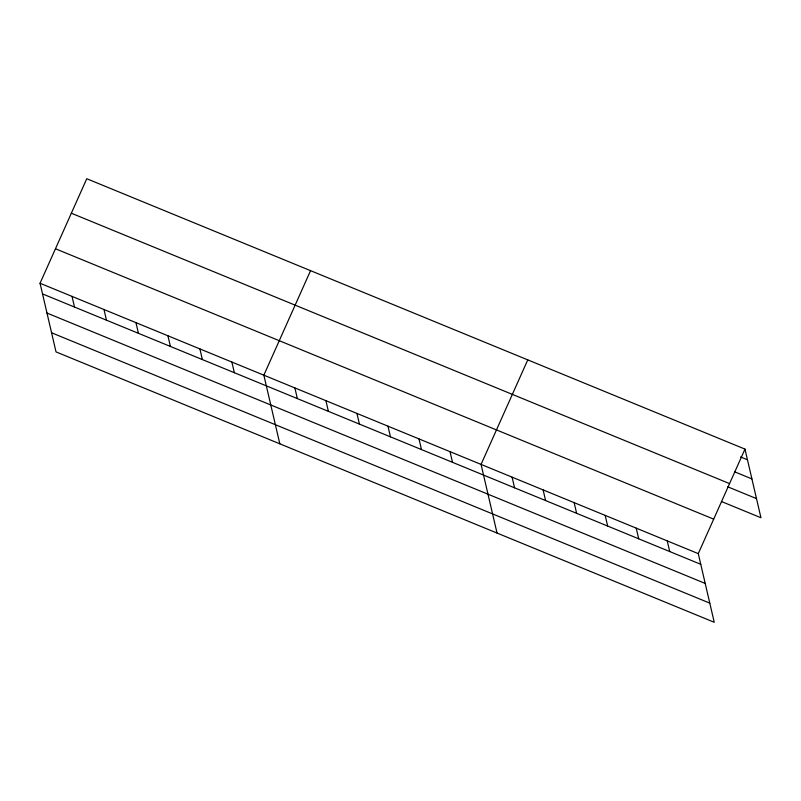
<?xml version="1.0" encoding="UTF-8"?>
<svg xmlns="http://www.w3.org/2000/svg" width="801" height="801" viewBox="0 0 801 801"><rect width="100%" height="100%" fill="white"/><g stroke="black" fill="none" stroke-linecap="round" stroke-linejoin="round"><path stroke-width="1.2" d="M744.98 449.111L698.272 553.631L714.242 622.277L56.02 351.889L40.05 283.254L86.758 178.723L744.98 449.111L760.95 517.746L721.871 501.696M310.548 270.658L263.849 375.178L279.819 443.824M527.769 359.879L481.061 464.41L497.031 533.045M740.565 456.94L747.463 459.774M734.677 471.829L751.909 478.908M71.339 213.216L729.561 483.604M727.769 486.818L756.494 498.612M55.459 248.761L713.681 519.138M40.05 283.254L698.272 553.631M42.533 293.917L700.755 564.304M46.989 313.051L705.21 583.428M51.574 332.765L709.796 603.143M667.243 540.885L669.726 551.559M636.214 528.139L638.697 538.813M605.186 515.393L607.659 526.067M574.147 502.648L576.63 513.321M543.118 489.902L545.601 500.565M512.089 477.156L514.572 487.819M450.032 451.664L452.515 462.327M418.993 438.918L421.476 449.581M387.964 426.172L390.447 436.835M356.936 413.426L359.419 424.089M325.907 400.68L328.39 411.344M294.878 387.924L297.361 398.598M231.879 362.052L234.353 372.715M199.9 348.916L202.383 359.589M167.93 335.789L170.413 346.453M135.96 322.653L138.443 333.316M103.99 309.516L106.473 320.19M72.02 296.39L74.503 307.053"/></g></svg>
